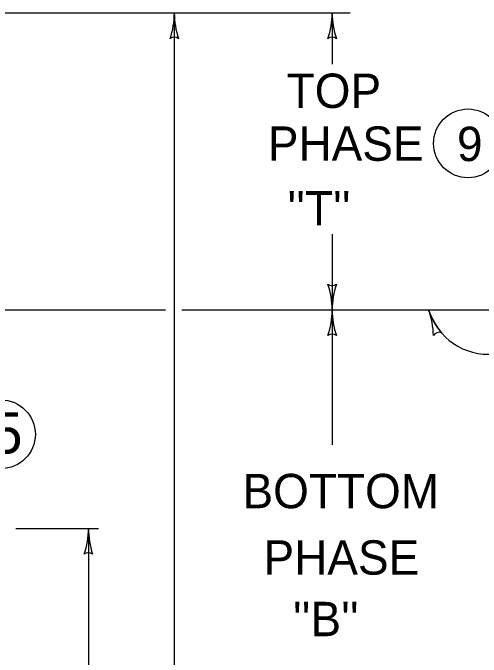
# Model space of a CAD drawing. Extents: x 997.6 to 1036.7, y 998.9 to 1022.8.
# Drawn here: x 1016.446 to 1019.171, y 1006.765 to 1010.514 of the extents above; entities that cross this region are included whole.
import ezdxf

# ---------------------------------------------------------------- set-up
doc = ezdxf.new("R2010")
doc.units = 0
doc.layers.add('Level 1', color=7, linetype='Continuous')
doc.layers.add('Level 5', color=7, linetype='Continuous')

msp = doc.modelspace()

# ---------------------------------------------------------------- linework, layer by layer
at = {"layer": 'Level 1'}
for centre in [(1019.0941, 1009.7551), (1016.3764, 1008.062)]:
    msp.add_circle(centre, 0.2, dxfattribs=at)
for centre, radius, start, end in [((1018.304, 1008.9644), 0.0375, 228.7746, 310.8913), ((1017.8352, 1008.7862), 0.4688, 0, 18.6688), ((1018.7727, 1008.7862), 0.4688, 161.3472, 179.9939), ((1017.8352, 1008.7862), 0.4688, 341.3472, 359.9939), ((1018.7727, 1008.7862), 0.4688, 179.9878, 180), ((1017.8352, 1008.7862), 0.4688, 359.9878, 0), ((1018.7727, 1008.7862), 0.4688, 180, 198.6688), ((1018.3039, 1008.6079), 0.0375, 48.7746, 130.8913)]:
    msp.add_arc(centre, radius, start, end, dxfattribs=at)
at = {"layer": 'Level 5'}
for p, q in [((1014.8541, 1010.5143), (1018.4088, 1010.5143)), ((1017.3853, 1010.5143), (1017.3853, 1006.7083)), ((1018.3039, 1010.5143), (1018.3039, 1010.2158)), ((1018.3039, 1009.2259), (1018.3039, 1008.7862)), ((1014.9033, 1008.7868), (1017.3343, 1008.7868)), ((1017.4284, 1008.7868), (1020.9332, 1008.7868)), ((1018.3039, 1008.7862), (1018.3039, 1008.0016)), ((1016.4636, 1007.5143), (1016.9435, 1007.5143)), ((1016.8853, 1007.5143), (1016.8853, 1005.9082))]:
    msp.add_line(p, q, dxfattribs=at)
for centre, radius, start, end in [((1016.9166, 1010.5143), 0.4688, 341.3472, 359.9939), ((1017.8541, 1010.5143), 0.4688, 179.9878, 180), ((1017.8541, 1010.5143), 0.4688, 180, 198.6688), ((1017.8352, 1010.5143), 0.4688, 341.3472, 359.9939), ((1018.7727, 1010.5143), 0.4688, 179.9878, 180), ((1018.7727, 1010.5143), 0.4688, 180, 198.6688), ((1017.3853, 1010.3361), 0.0375, 48.7746, 130.8913), ((1018.3039, 1010.3361), 0.0375, 48.7746, 130.8913), ((1019.3054, 1008.9461), 0.4688, 200.0029, 200.0151), ((1019.2142, 1008.8929), 0.3653, 197.0723, 274.9359), ((1019.3054, 1008.9461), 0.4688, 200.0151, 218.6839), ((1018.4246, 1008.6252), 0.4688, 1.3623, 20.009), ((1018.926, 1008.6182), 0.0375, 68.7897, 150.9064), ((1016.4166, 1007.5143), 0.4688, 341.3472, 359.9939), ((1017.3541, 1007.5143), 0.4688, 179.9878, 180), ((1017.3541, 1007.5143), 0.4688, 180, 198.6688), ((1016.8853, 1007.336), 0.0375, 48.7746, 130.8913)]:
    msp.add_arc(centre, radius, start, end, dxfattribs=at)

# ---------------------------------------------------------------- texts
at = {"layer": 'Level 1'}
for s, height, p in [('TOP', 0.2, (1018.0388, 1009.9611)), ('PHASE', 0.2, (1017.9292, 1009.6536)), ('9', 0.2, (1019.0301, 1009.6521)), ("''T''", 0.2, (1018.0434, 1009.2773)), ('5', 0.24, (1016.323, 1007.9503)), ('BOTTOM', 0.2, (1017.7818, 1007.6317)), ('PHASE', 0.2, (1017.904, 1007.2451)), ("''B''", 0.2, (1018.0753, 1006.8871))]:
    msp.add_text(s, height=height, dxfattribs=at).set_placement(p)

doc.saveas('drawing.dxf')
